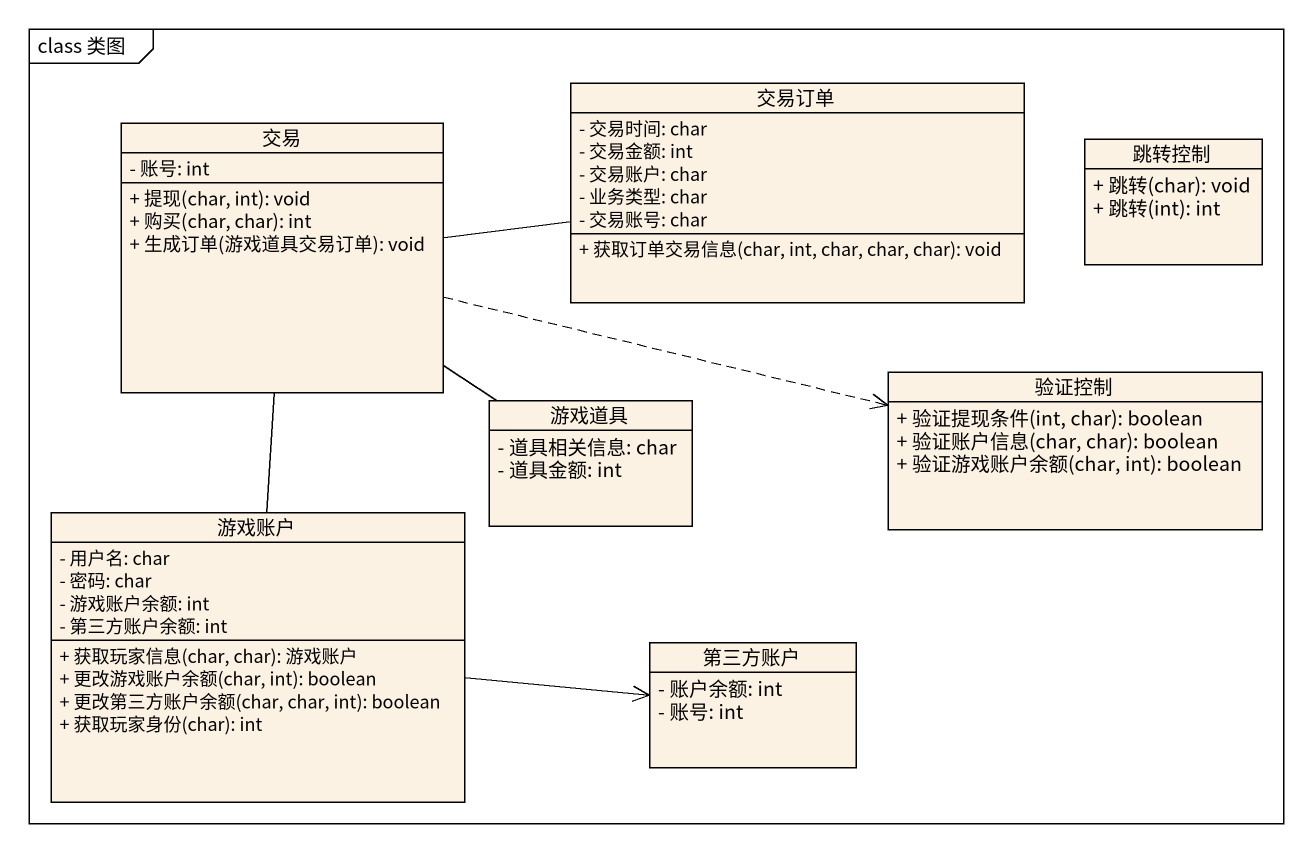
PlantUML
@startuml
mainframe class 类图
hide circle
hide empty members
skinparam classAttributeIconSize 0
class 交易订单 {
  - 交易时间: char
  - 交易金额: int
  - 交易账户: char
  - 业务类型: char
  - 交易账号: char
  + 获取订单交易信息(char, int, char, char, char): void
}
class 交易 {
  - 账号: int
  + 提现(char, int): void
  + 购买(char, char): int
  + 生成订单(游戏道具交易订单): void
}
class 跳转控制 {
  + 跳转(char): void
  + 跳转(int): int
}
class 游戏道具 {
  - 道具相关信息: char
  - 道具金额: int
}
class 验证控制 {
  + 验证提现条件(int, char): boolean
  + 验证账户信息(char, char): boolean
  + 验证游戏账户余额(char, int): boolean
}
class 游戏账户 {
  - 用户名: char
  - 密码: char
  - 游戏账户余额: int
  - 第三方账户余额: int
  + 获取玩家信息(char, char): 游戏账户
  + 更改游戏账户余额(char, int): boolean
  + 更改第三方账户余额(char, char, int): boolean
  + 获取玩家身份(char): int
}
class 第三方账户 {
  - 账户余额: int
  - 账号: int
}
交易 -right- 交易订单
交易 -- 游戏道具
交易 .right.> 验证控制
交易 -- 游戏账户
游戏账户 -right-> 第三方账户
@enduml
